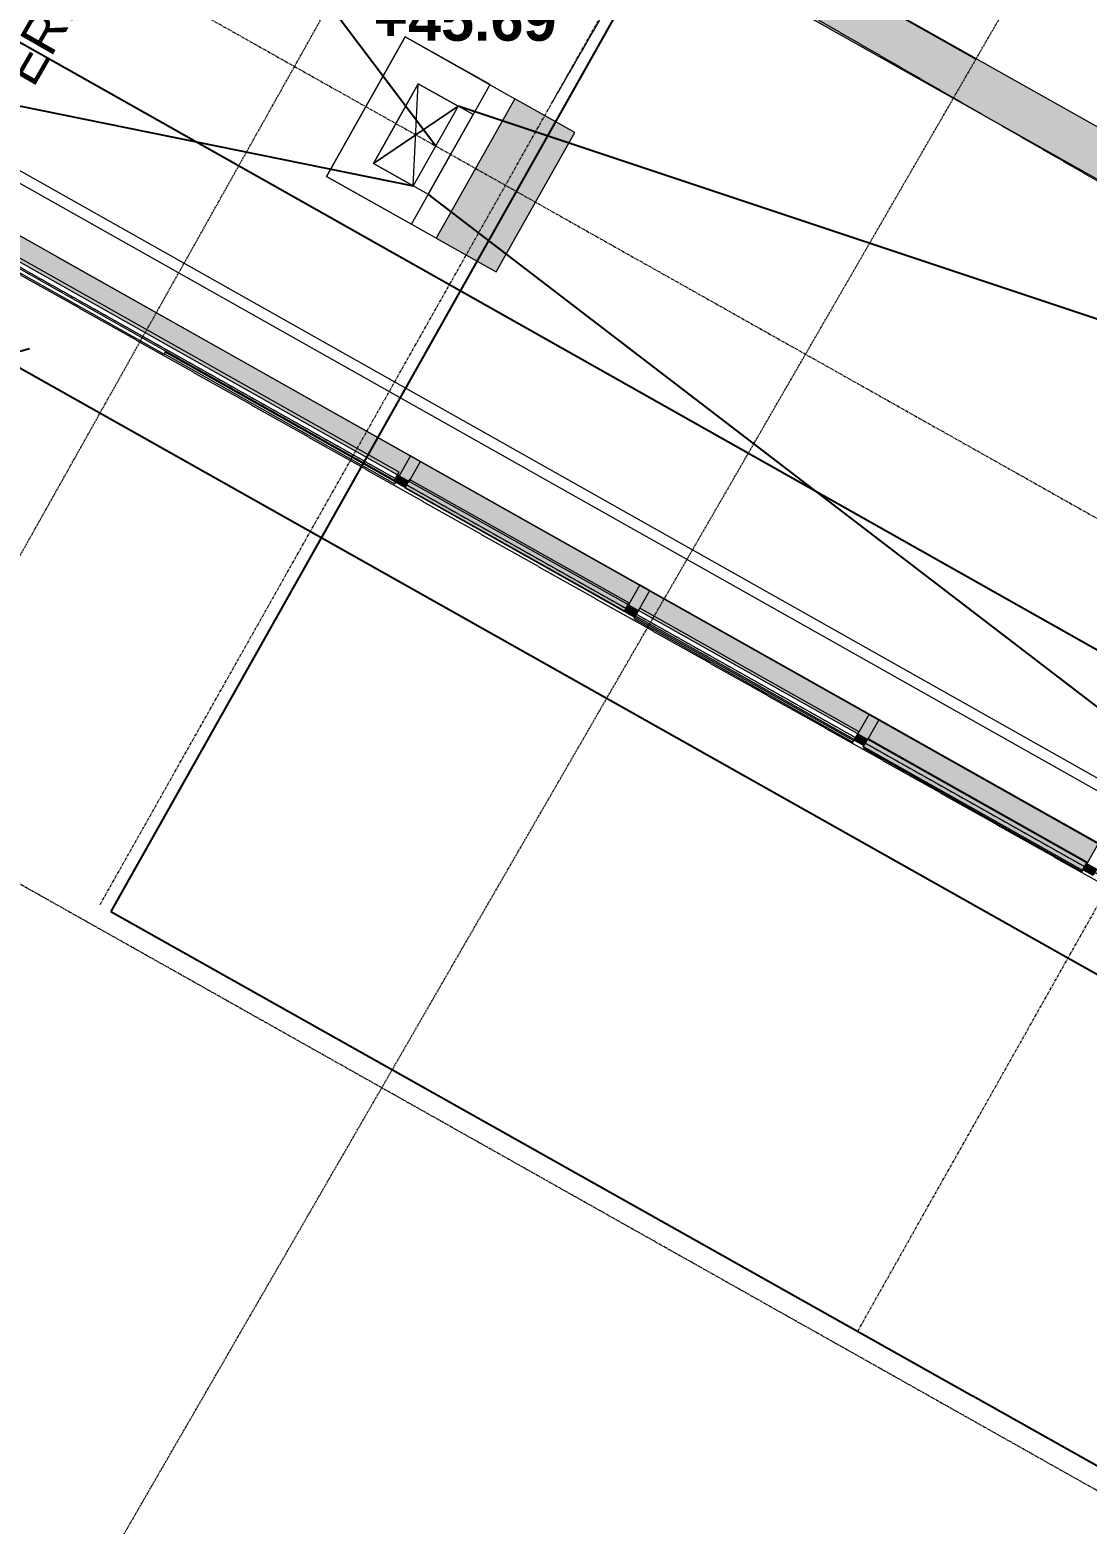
# Model space of a CAD drawing. Header units: millimetres. Extents: x 139864 to 546726, y 40253 to 3921401762.
# Drawn here: x 291846 to 296466, y 53364 to 59897 of the extents above; entities that cross this region are included whole.
import ezdxf

# ---------------------------------------------------------------- set-up
doc = ezdxf.new("R2010")
doc.units = ezdxf.units.MM
for name, pattern in [('Caché', [3, 2, -1]), ('Centre', [12.5, 2.5, -1.875, 6.25, -1.875]), ('Démoli', [2.812, 1.875, -0.937]), ('Ligne de quadrillage', [22.225, 12.7, -3.175, 3.175, -3.175]), ('Tiret', [2.5, 1.25, -1.25]), ('Triple tiret', [21.25, 6.25, -1.875, 2.5, -1.875, 2.5, -1.875, 2.5, -1.875])]:
    doc.linetypes.add(name, pattern=pattern)
for name, color, linetype, lineweight in [('AS-20_AXES-ET-FILES', 12, 'Centre', 9), ('AS-23_FIN', 2, 'Continuous', 9), ('AS-24_TRES-FIN', 9, 'Continuous', 9), ('AS-25_PROJECTIONS', 12, 'Triple tiret', 9), ('AS-26_STRUCTURE-BETON', 6, 'Continuous', 13), ('AS-28_PORTES-FENETRES', 9, 'Continuous', 13), ('AS-29_DEMOLITION', 5, 'Démoli', 13), ('AS-30_COTE-1', 1, 'Continuous', 5), ('AS-31_TXT-1', 32, 'Continuous', 5), ('AS-50_HACHURES-01', 9, 'Continuous', 13)]:
    doc.layers.add(name, color=color, linetype=linetype, lineweight=lineweight)
doc.styles.add('Arial', font='arial.ttf', dxfattribs={"height": 165})
doc.styles.add('Arial_B_4', font='arialbd.ttf', dxfattribs={"height": 185.714286})
doc.styles.add('Trebuchet MS_2', font='trebuc.ttf', dxfattribs={"height": 165})
doc.dimstyles.new('Cotes_linéaires', dxfattribs={"dimscale": 304.8, "dimtxt": 170.1069, "dimasz": 0.615157, "dimexe": 0.492126, "dimexo": 0.0625, "dimgap": 0.049213, "dimtad": 1, "dimdec": 0, "dimlfac": 0.1, "dimzin": 0, "dimdsep": 46, "dimtxsty": 'Trebuchet MS_2', "dimblk1": 'OBLIQUE', "dimblk2": 'OBLIQUE', "dimsah": 1, "dimcen": 0.09, "dimdle": 0.246063, "dimazin": 0, "dimtfac": 1, "dimtdec": 4, "dimtix": 1, "dimtmove": 0, "dimatfit": 3, "dimfxl": 0, "dimtvp": 1, "dimtolj": 1, "dimtzin": 0, "dimarcsym": 0})
doc.dimstyles.get("Standard").update_dxf_attribs({"dimtxt": 0.18, "dimasz": 0.18, "dimexe": 0.18, "dimexo": 0.0625, "dimgap": 0.09, "dimtad": 0, "dimtih": 1, "dimtoh": 1, "dimdec": 4, "dimzin": 0, "dimdsep": 46, "dimtxsty": 'Standard', "dimcen": 0.09, "dimadec": 0, "dimazin": 0, "dimtfac": 1, "dimtdec": 4, "dimtofl": 0, "dimtmove": 0, "dimatfit": 3, "dimfxl": 0, "dimtolj": 1, "dimtzin": 0, "dimarcsym": 0})

# ---------------------------------------------------------------- blocks, each defined once
blk = doc.blocks.new('Meneau rectangulaire - 100 x 25mm-3332264-12_ Niveau 12 -  BAT BUREAUX')
at = {"layer": 'AS-23_FIN'}
blk.add_hatch(color=256, dxfattribs=at).paths.add_polyline_path([(22.5, 50), (22.5, 18.6), (-25, 18.6), (-25, 50), (22.2, 50)], flags=0)
for p, q in [((-25, 18.6), (-25, 50)), ((-25, 50), (22.5, 50))]:
    blk.add_line(p, q, dxfattribs=at)
blk = doc.blocks.new('Meneau rectangulaire - 100 x 25mm-V2-12_ Niveau 12 -  BAT BUREAUX')
at = {"layer": 'AS-23_FIN'}
blk.add_hatch(color=256, dxfattribs=at).paths.add_polyline_path([(22.6, 50), (22.6, 18.6), (-25, 18.6), (-25, 50), (19.8, 50)], flags=0)
for p, q in [((-25, 47.2), (-25, 50)), ((-25, 50), (22.6, 50))]:
    blk.add_line(p, q, dxfattribs=at)
blk = doc.blocks.new('Meneau rectangulaire - 100 x 25mm-9009008-12_ Niveau 12 -  BAT BUREAUX')
at = {"layer": 'AS-24_TRES-FIN'}
blk.add_hatch(color=256, dxfattribs=at).paths.add_polyline_path([(548461.3, 57920.3), (548476.7, 57947.6), (548474.6, 57948.8), (548459.9, 57922.8), (547501.6, 58462.8), (547503.4, 58466), (547456.7, 58492.3), (547454.1, 58487.7), (548456.7, 57922.8)], flags=0)
blk.add_line((548461.3, 57920.3), (547454.1, 58487.7), dxfattribs=at)
blk = doc.blocks.new('Meneau rectangulaire - 100 x 25mm-V8-12_ Niveau 12 -  BAT BUREAUX')
at = {"layer": 'AS-23_FIN'}
blk.add_hatch(color=256, dxfattribs=at).paths.add_polyline_path([(25, 50), (25, 18.6), (-25, 18.6), (-25, 50), (24.7, 50)], flags=0)
for p, q in [((-25, 18.6), (-25, 50)), ((-25, 50), (25, 50)), ((25, 50), (25, 18.6))]:
    blk.add_line(p, q, dxfattribs=at)
blk = doc.blocks.new('Meneau rectangulaire - 100 x 25mm-V10-12_ Niveau 12 -  BAT BUREAUX')
at = {"layer": 'AS-23_FIN'}
blk.add_hatch(color=256, dxfattribs=at).paths.add_polyline_path([(22.6, 50), (22.6, 40.9), (-25, 41), (-25, 50), (8.9, 50)], flags=0)
blk.add_line((-25, 50), (22.6, 50), dxfattribs=at)
blk = doc.blocks.new('Modèles génériques 72 - Modèles génériques 66-9000469-12_ Niveau 12 -  BAT BUREAUX')
at = {"layer": 'AS-24_TRES-FIN'}
for p, q in [((546667.3, 58938.1), (548456.2, 57928)), ((548475.9, 57962.8), (546687, 58972.9)), ((546658.5, 58925.3), (547449.1, 58478.9)), ((547449.1, 58478.9), (547456.7, 58492.3)), ((547450.5, 58481.3), (548457.1, 57912.9)), ((548456.2, 57928), (548475.9, 57962.8)), ((548457.1, 57912.9), (548461.3, 57920.3)), ((548459.9, 57917.8), (548461.1, 57917.1)), ((548461.1, 57917.1), (548462.5, 57919.6)), ((549305.8, 57441.3), (549505.4, 57328.8)), ((549528.4, 57369.5), (549508.7, 57334.7)), ((550486.2, 56828.7), (549528.4, 57369.5)), ((549505.4, 57328.9), (549502, 57322.9)), ((549502, 57322.9), (550458.7, 56782.7)), ((549508.7, 57334.7), (550466.6, 56793.9)), ((550458.7, 56782.7), (550465.3, 56794.6)), ((550462.4, 56789.3), (550463.6, 56788.6)), ((550463.6, 56788.6), (550465.2, 56791.4)), ((550466.6, 56793.9), (550486.2, 56828.7)), ((550506.3, 56762.5), (550503.9, 56758.2)), ((550503.9, 56758.2), (551460.5, 56218.1)), ((551460.5, 56218.1), (551480.1, 56253)), ((551464.5, 56225.3), (551507.2, 56201.2)), ((551466.7, 56229.2), (551468, 56228.4))]:
    blk.add_line(p, q, dxfattribs=at)
blk = doc.blocks.new('Modèles génériques 73 - Modèles génériques 68-9001097-12_ Niveau 12 -  BAT BUREAUX')
at = {"layer": 'AS-24_TRES-FIN'}
for points in [[(548459.9, 57922.8), (548474.6, 57948.8), (548469.6, 57951.7), (548456.2, 57928), (547503.4, 58466), (547501.6, 58462.8), (548450.8, 57928)], [(550461.7, 56790.2), (550464.4, 56795.1), (549508.7, 57334.7), (549506.8, 57331.3), (549463.6, 57356.5), (549478.6, 57383.2), (549476.5, 57384.4), (549460.7, 57356.5), (548502.1, 57895.7), (548501.4, 57894.5), (550455.1, 56793.9)], [(549460.7, 57356.5), (549480.4, 57391.4), (548522, 57931.3), (548502.4, 57896.4)], [(551462.6, 56223.8), (551482.2, 56258.6), (550523.8, 56798.6), (550504.2, 56763.7), (550683.2, 56662.9)], [(550504.3, 56763.8), (550506.6, 56768), (550504.2, 56769), (550502, 56765.1), (550504.2, 56763.8)], [(551465.8, 56224.5), (551465.8, 56224.5), (551464.5, 56225.3)]]:
    blk.add_hatch(color=256, dxfattribs=at).paths.add_polyline_path(points, flags=0)
for p, q in [((547503.4, 58466), (547501.6, 58462.8)), ((547501.6, 58462.8), (548459.9, 57922.8)), ((548459.9, 57922.8), (548474.6, 57948.8)), ((548502.5, 57896.4), (548501.4, 57894.5)), ((548501.4, 57894.5), (550461.7, 56790.2)), ((548522, 57931.3), (548502.4, 57896.4)), ((548502.4, 57896.4), (549460.7, 57356.5)), ((549480.4, 57391.4), (548522, 57931.3)), ((549460.7, 57356.5), (549480.4, 57391.4)), ((550461.7, 56790.2), (550464.4, 56795.1)), ((550523.8, 56798.6), (550504.2, 56763.7)), ((551482.2, 56258.6), (550523.8, 56798.6)), ((550504.4, 56769.3), (550502, 56765.1)), ((550502, 56765.1), (550504.3, 56763.8)), ((550504.2, 56763.7), (551462.6, 56223.8)), ((551462.6, 56223.8), (551482.2, 56258.6))]:
    blk.add_line(p, q, dxfattribs=at)
blk = doc.blocks.new('Meneau rectangulaire - 100 x 25mm-10190632-12_ Niveau 12 -  BAT BUREAUX')
at = {"layer": 'AS-23_FIN'}
blk.add_hatch(color=256, dxfattribs=at).paths.add_polyline_path([(-25, -50), (-25, 50), (25, 50), (25, -50)], flags=0)
for p, q in [((-25, -50), (-25, 50)), ((-25, 50), (25, 50)), ((25, 50), (25, -50)), ((25, -50), (-25, -50))]:
    blk.add_line(p, q, dxfattribs=at)
blk = doc.blocks.new('Meneau rectangulaire - 100 x 25mm-9524404-12_ Niveau 12 -  BAT BUREAUX')
at = {"layer": 'AS-23_FIN'}
blk.add_hatch(color=256, dxfattribs=at).paths.add_polyline_path([(548476.7, 57947.6), (548525.8, 58034.8), (546725.8, 59048.8), (546676.7, 58961.6), (548129.2, 58143.4)], flags=0)
for p, q in [((546676.7, 58961.6), (546725.8, 59048.8)), ((546725.8, 59048.8), (548525.8, 58034.8)), ((548476.7, 57947.6), (546676.7, 58961.6)), ((548525.8, 58034.8), (548476.7, 57947.6))]:
    blk.add_line(p, q, dxfattribs=at)
blk = doc.blocks.new('Meneau rectangulaire - 100 x 25mm-2888419-12_ Niveau 12 -  BAT BUREAUX')
at = {"layer": 'AS-23_FIN'}
blk.add_hatch(color=256, dxfattribs=at).paths.add_polyline_path([(559337.2, 77747.1), (559386.3, 77834.2), (558427.9, 78374.1), (558378.8, 78287)], flags=0)
for p, q in [((558378.8, 78287), (558427.9, 78374.1)), ((558427.9, 78374.1), (559386.3, 77834.2)), ((559337.2, 77747.1), (558378.8, 78287)), ((559386.3, 77834.2), (559337.2, 77747.1))]:
    blk.add_line(p, q, dxfattribs=at)
blk = doc.blocks.new('Double vitrage - Double vitrage-9850777-12_ Niveau 12 -  BAT BUREAUX')
at = {"layer": 'AS-23_FIN', "lineweight": 13}
for p, q in [((-890, 50), (-840, 50)), ((-840, 50), (-840, -50)), ((840, -50), (840, 50)), ((840, 50), (890, 50)), ((-840, -50), (-890, -50)), ((890, -50), (840, -50))]:
    blk.add_line(p, q, dxfattribs=at)
at = {"layer": 'AS-25_PROJECTIONS', "linetype": 'Tiret'}
for centre, start, end in [((-840, -25), 270, 0), ((840, -25), 180, 270)]:
    blk.add_arc(centre, 840, start, end, dxfattribs=at)
at = {"layer": 'AS-28_PORTES-FENETRES'}
for p, q in [((-840, -865), (-840, -25)), ((840, -865), (840, -25))]:
    blk.add_line(p, q, dxfattribs=at)
blk = doc.blocks.new('Type de traverse haute - Traverse haute_Interne_-10193817-12_ Niveau 12 -  BAT BUREAUX')
at = {"layer": 'AS-24_TRES-FIN'}
for p, q in [((560282.6, 51684.6), (546804.1, 59289.4)), ((560323.7, 51606.2), (546780.5, 59247.6))]:
    blk.add_line(p, q, dxfattribs=at)
blk = doc.blocks.new('_Oblique')
at = {"color": 0, "linetype": 'ByBlock', "lineweight": -2}
blk.add_line((-0.5, -0.5), (0.5, 0.5), dxfattribs=at)
blk = doc.blocks.new('DIMBLOCK1-12_ Niveau 12 -  BAT BUREAUX')
at = {"layer": 'AS-30_COTE-1', "color": 0, "lineweight": -2, "transparency": 16777216}
for p, q in [((290778.7, 60354.4), (290879.9, 60533.8)), ((305908.5, 51882.1), (290740.8, 60440)), ((305815.7, 51870.2), (305916.9, 52049.6))]:
    blk.add_line(p, q, dxfattribs=at)
at = {"layer": 'Defpoints', "color": 0, "transparency": 16777216}
for p in [(290806.2, 60403.2), (290769.3, 60337.8), (305806.4, 51853.6)]:
    blk.add_point(p, dxfattribs=at)
at = {"layer": 'AS-30_COTE-1', "color": 0, "lineweight": -2, "transparency": 16777216, "xscale": 187.5, "yscale": 187.5, "zscale": 187.5}
for p, rotation in [((290806.2, 60403.2), 150.5674487815451), ((305843.2, 51918.9), 330.5674487815451)]:
    blk.add_blockref('_Oblique', p, dxfattribs=dict(at, rotation=rotation))
at = {"layer": 'AS-30_COTE-1', "color": 0, "transparency": 16777216, "insert": (298372.8, 56246.3), "char_height": 165, "width": 581.247, "attachment_point": 5, "rotation": 330.56745, "style": 'Trebuchet MS_2'}
blk.add_mtext('\\A1;1727', dxfattribs=at)
blk = doc.blocks.new('DIMBLOCK7-12_ Niveau 12 -  BAT BUREAUX')
at = {"layer": 'AS-30_COTE-1', "color": 0, "lineweight": -2, "transparency": 16777216}
for p, q in [((291743.8, 58515.5), (291642.7, 58336)), ((291651, 58503.5), (305305.7, 50812.9)), ((305267.8, 50898.5), (305166.8, 50719.1))]:
    blk.add_line(p, q, dxfattribs=at)
at = {"layer": 'Defpoints', "color": 0, "transparency": 16777216}
for p in [(291753.1, 58532.1), (305277.2, 50915.1), (305240.4, 50849.8)]:
    blk.add_point(p, dxfattribs=at)
at = {"layer": 'AS-30_COTE-1', "color": 0, "lineweight": -2, "transparency": 16777216, "xscale": 187.5, "yscale": 187.5, "zscale": 187.5}
for p, rotation in [((291716.3, 58466.7), 150.6110000238504), ((305240.4, 50849.8), 330.6110000238504)]:
    blk.add_blockref('_Oblique', p, dxfattribs=dict(at, rotation=rotation))
at = {"layer": 'AS-30_COTE-1', "color": 0, "transparency": 16777216, "insert": (298526.9, 54744.5), "char_height": 165, "width": 581.247, "attachment_point": 5, "rotation": 330.611, "style": 'Trebuchet MS_2'}
blk.add_mtext('\\A1;1552', dxfattribs=at)
blk = doc.blocks.new('DIMBLOCK11-12_ Niveau 12 -  BAT BUREAUX')
at = {"layer": 'AS-30_COTE-1', "color": 0, "lineweight": -2, "transparency": 16777216}
for p, q in [((291032.3, 59435.7), (292306.6, 61697.7)), ((292221.1, 61659.8), (292400.5, 61558.7)), ((291117.9, 59473.6), (290938.5, 59574.7))]:
    blk.add_line(p, q, dxfattribs=at)
at = {"layer": 'Defpoints', "color": 0, "transparency": 16777216}
for p in [(292204.5, 61669.2), (292269.8, 61632.4), (291134.5, 59464.2)]:
    blk.add_point(p, dxfattribs=at)
at = {"layer": 'AS-30_COTE-1', "color": 0, "lineweight": -2, "transparency": 16777216, "xscale": 187.5, "yscale": 187.5, "zscale": 187.5}
for p, rotation in [((292269.8, 61632.4), 60.60515023088667), ((291069.1, 59501.1), 240.6051502308866)]:
    blk.add_blockref('_Oblique', p, dxfattribs=dict(at, rotation=rotation))
at = {"layer": 'AS-30_COTE-1', "color": 0, "transparency": 16777216, "insert": (291583.3, 60615.3), "char_height": 165, "width": 435.935, "attachment_point": 5, "rotation": 60.60515, "style": 'Trebuchet MS_2'}
blk.add_mtext('\\A1;245', dxfattribs=at)
blk = doc.blocks.new('*D380')
at = {"color": 0, "lineweight": -2, "transparency": 16777216}
for p, q in [((296593.6, 63854.3), (292199.3, 56042.5)), ((304125.4, 59617.5), (299731.1, 51805.7)), ((292199.5, 56042.5), (295965, 53924.4)), ((299731, 51805.9), (295965.6, 53924))]:
    blk.add_line(p, q, dxfattribs=at)
at = {"color": 0, "transparency": 16777216}
for points in [[(292199.6, 56042.6), (292199.5, 56042.5), (292199.4, 56042.6)], [(299731.1, 51805.9), (299731, 51805.9), (299731.2, 51805.8)]]:
    blk.add_solid(points, dxfattribs=at)
at = {"layer": 'Defpoints', "color": 0, "transparency": 16777216}
for p in [(296593.6, 63854.3), (304125.4, 59617.5), (299731.2, 51805.8)]:
    blk.add_point(p, dxfattribs=at)
at = {"color": 0, "transparency": 16777216, "insert": (295965.3, 53924.2), "char_height": 0.18, "attachment_point": 5}
blk.add_mtext('\\A1;8641.6762', dxfattribs=at)

msp = doc.modelspace()

# ---------------------------------------------------------------- hatches: boundary and pattern name
at = {"layer": 'AS-24_TRES-FIN'}
msp.add_hatch(color=256, dxfattribs=at).paths.add_polyline_path([(293883.03709, 58839.06383), (294226.61489, 59448.94438), (293965.23751, 59596.19201), (293621.6597, 58986.31146)], flags=0)
at = {"layer": 'AS-50_HACHURES-01'}
msp.add_hatch(color=256, dxfattribs=at).paths.add_polyline_path([(300411.26587, 57045.85748), (300509.43096, 57220.10906), (289995.1578, 63143.35239), (289896.99271, 62969.1008)])

# ---------------------------------------------------------------- linework, layer by layer
for p, q in [((291685.44243, 61961.57297), (293619.1887, 59389.42151)), ((294523.81618, 60592.12082), (295981.15819, 59771.12339)), ((290483.81452, 59831.85697), (293521.03299, 59215.18658)), ((299175.88971, 57741.80987), (293717.3444, 59563.65645)), ((298055.36806, 55752.78627), (293586.37628, 59178.35333))]:
    msp.add_line(p, q)
at = {"layer": 'AS-20_AXES-ET-FILES', "linetype": 'Ligne de quadrillage', "lineweight": 5}
for p, q in [((292152.51243, 56072.83937), (308008.74946, 84219.04209)), ((295463.29258, 54207.7027), (311319.52961, 82353.90542)), ((282834.68209, 65464.90156), (305752.372, 52554.16091))]:
    msp.add_line(p, q, dxfattribs=at)
at = {"layer": 'AS-20_AXES-ET-FILES'}
for p, q in [((291024.02691, 51185.12016), (307354.02691, 79469.50985)), ((288610.71681, 51906.62526), (298111.65142, 68847.84526)), ((307388.42707, 47381.95238), (290450.48539, 56923.98619))]:
    msp.add_line(p, q, dxfattribs=at)
at = {"layer": 'AS-24_TRES-FIN'}
for p, q in [((293142.45942, 59256.26998), (293486.03723, 59866.15053)), ((293486.04565, 59866.146), (293142.46784, 59256.26545)), ((293486.03723, 59866.15053), (293965.23751, 59596.1918)), ((293856.33027, 59657.54519), (293486.04565, 59866.146)), ((293543.1022, 59661.83819), (293346.77202, 59313.33501)), ((293543.11052, 59661.8335), (293346.78035, 59313.33032)), ((293346.78035, 59313.33032), (293543.11052, 59661.8335)), ((293512.75246, 59047.66464), (293856.33027, 59657.54519)), ((293521.02361, 59215.16993), (293543.1022, 59661.83819)), ((293521.03193, 59215.16524), (293543.11052, 59661.8335)), ((293717.35378, 59563.6731), (293543.1022, 59661.83819)), ((293782.70645, 59526.8565), (293543.11052, 59661.8335)), ((293543.11052, 59661.8335), (293717.36211, 59563.66841)), ((293346.77202, 59313.33501), (293717.35378, 59563.6731)), ((293717.36211, 59563.66841), (293346.78035, 59313.33032)), ((293717.35378, 59563.6731), (293521.02361, 59215.16993)), ((293717.36211, 59563.66841), (293521.03193, 59215.16524)), ((293586.37628, 59178.35333), (293782.70645, 59526.8565)), ((293621.6597, 58986.31124), (293142.45942, 59256.26998)), ((293142.46784, 59256.26545), (293512.75246, 59047.66464)), ((293346.77202, 59313.33501), (293521.02361, 59215.16993)), ((293346.78035, 59313.33032), (293586.37628, 59178.35333)), ((293521.03193, 59215.16524), (293346.78035, 59313.33032)), ((305470.63879, 51295.88193), (291963.31609, 58905.26755)), ((305544.05182, 51118.28618), (292099.17421, 58692.4932))]:
    msp.add_line(p, q, dxfattribs=at)
at = {"layer": 'AS-24_TRES-FIN', "lineweight": 13}
msp.add_line((305478.2391, 51279.90403), (291665.39932, 59073.38155), dxfattribs=at)
at = {"layer": 'AS-25_PROJECTIONS', "linetype": 'Caché'}
for p, q in [((294125.37573, 59574.84367), (294575.37573, 60354.26653)), ((294575.37573, 60354.26653), (298576.41309, 58044.26653)), ((291591.4326, 58946.15422), (305575.88685, 51067.66839))]:
    msp.add_line(p, q, dxfattribs=at)
at = {"layer": 'AS-26_STRUCTURE-BETON'}
for p, q in [((291685.44243, 61961.57297), (300624.98001, 56925.46105)), ((298926.7545, 58111.71399), (294698.06777, 60493.95574))]:
    msp.add_line(p, q, dxfattribs=at)
at = {"layer": 'AS-26_STRUCTURE-BETON', "lineweight": 9}
for p, q in [((293965.23751, 59596.19201), (293621.6597, 58986.31146)), ((294226.61489, 59448.94438), (293965.23751, 59596.19201)), ((293883.03709, 58839.06383), (294226.61489, 59448.94438)), ((293621.6597, 58986.31146), (293883.03709, 58839.06383))]:
    msp.add_line(p, q, dxfattribs=at)
at = {"layer": 'AS-29_DEMOLITION'}
msp.add_line((291605.29413, 58970.72184), (305563.09723, 51107.5569), dxfattribs=at)

# ---------------------------------------------------------------- block references
at = {"layer": 'AS-23_FIN'}
for name in ['Meneau rectangulaire - 100 x 25mm-9524404-12_ Niveau 12 -  BAT BUREAUX', 'Meneau rectangulaire - 100 x 25mm-9009008-12_ Niveau 12 -  BAT BUREAUX']:
    msp.add_blockref(name, (-255016.84136, 0), dxfattribs=at)
at = {"layer": 'AS-23_FIN', "extrusion": (0, 0, -1)}
for name, p, rotation in [('Meneau rectangulaire - 100 x 25mm-10190632-12_ Niveau 12 -  BAT BUREAUX', (-293506.17485, 57978.93086), 209.394849769015), ('Meneau rectangulaire - 100 x 25mm-3332264-12_ Niveau 12 -  BAT BUREAUX', (-293490.74855, 57951.57422), 209.394849769015), ('Meneau rectangulaire - 100 x 25mm-10190632-12_ Niveau 12 -  BAT BUREAUX', (-294508.12147, 57414.4816), 209.394849769015), ('Meneau rectangulaire - 100 x 25mm-V8-12_ Niveau 12 -  BAT BUREAUX', (-294492.69517, 57387.12496), 209.394849769015), ('Meneau rectangulaire - 100 x 25mm-10190632-12_ Niveau 12 -  BAT BUREAUX', (-295510.06809, 56850.03235), 209.394849769015), ('Meneau rectangulaire - 100 x 25mm-V2-12_ Niveau 12 -  BAT BUREAUX', (-295494.64179, 56822.6757), 209.394849769015), ('Meneau rectangulaire - 100 x 25mm-V10-12_ Niveau 12 -  BAT BUREAUX', (-295505.61589, 56842.09486), 209.4325512185065), ('Meneau rectangulaire - 100 x 25mm-V8-12_ Niveau 12 -  BAT BUREAUX', (-296496.58842, 56258.22645), 209.394849769015)]:
    msp.add_blockref(name, p, dxfattribs=dict(at, rotation=rotation))
at = {"layer": 'AS-23_FIN', "rotation": 180}
for p in [(852889.70584, 135757.33022), (853891.65247, 135192.88096), (854893.59909, 134628.43171)]:
    msp.add_blockref('Meneau rectangulaire - 100 x 25mm-2888419-12_ Niveau 12 -  BAT BUREAUX', p, dxfattribs=at)
at = {"layer": 'AS-24_TRES-FIN'}
for name in ['Type de traverse haute - Traverse haute_Interne_-10193817-12_ Niveau 12 -  BAT BUREAUX', 'Modèles génériques 72 - Modèles génériques 66-9000469-12_ Niveau 12 -  BAT BUREAUX', 'Modèles génériques 73 - Modèles génériques 68-9001097-12_ Niveau 12 -  BAT BUREAUX']:
    msp.add_blockref(name, (-255016.84136, 0), dxfattribs=at)
at = {"layer": 'AS-28_PORTES-FENETRES', "rotation": 60.564136338555}
msp.add_blockref('Double vitrage - Double vitrage-9850777-12_ Niveau 12 -  BAT BUREAUX', (290971.42437, 60899.47272), dxfattribs=at)

# ---------------------------------------------------------------- texts
at = {"layer": 'AS-30_COTE-1', "insert": (293346.60171, 60035.26568), "char_height": 185.714286, "width": 929.9730077, "attachment_point": 1, "line_spacing_factor": 0.941778, "style": 'Arial_B_4'}
msp.add_mtext('+45.69', dxfattribs=at)
at = {"layer": 'AS-31_TXT-1', "color": 7, "char_height": 165, "attachment_point": 1, "rotation": 60.157133664, "style": 'Arial'}
for s, insert, width in [('ACCES TERRASSE ', (291354.64391, 59587.64655), 2501.265), ('PERIPHERIQUE.', (291641.38976, 59589.00216), 2104.4296875)]:
    msp.add_mtext(s, dxfattribs=dict(at, insert=insert, width=width))

# ---------------------------------------------------------------- dimensions: what is measured, and where the dimension line sits
dim = msp.add_aligned_dim(p1=(296593.6163, 63854.31659), p2=(304125.42778, 59617.52736), distance=-8962.80093, dimstyle='Standard')
dim.commit()
dim.dimension.update_dxf_attribs({"geometry": '*D380', "text_midpoint": (295965.29369, 53924.22833)})
at = {"layer": 'AS-30_COTE-1'}
for base, p1, p2, angle, override, picture, middle in [((292269.81762, 61632.36367), (291134.48322, 59464.24236), (292204.47327, 61669.17558), 60.605150231, {"dimpost": '<>', "dimfxl": 2450.838476}, 'DIMBLOCK11-12_ Niveau 12 -  BAT BUREAUX', (291583.27211, 60615.27342)), ((290806.15107, 60403.15304), (305806.35112, 51853.62899), (290769.29617, 60337.83293), 330.567448782, {"dimpost": '<>', "dimfxl": 17265.420299}, 'DIMBLOCK1-12_ Niveau 12 -  BAT BUREAUX', (298372.75371, 56246.25752)), ((305240.36437, 50849.75013), (291753.13113, 58532.08185), (305277.1696, 50915.09824), 330.611000024, {"dimpost": '<>', "dimfxl": 15521.535227}, 'DIMBLOCK7-12_ Niveau 12 -  BAT BUREAUX', (298526.90078, 54744.45303))]:
    dim = msp.add_linear_dim(base=base, p1=p1, p2=p2, angle=angle, dimstyle='Cotes_linéaires', override=override, dxfattribs=at)
    dim.commit()
    dim.dimension.update_dxf_attribs({"geometry": picture, "text_midpoint": middle})

doc.saveas('drawing.dxf')
